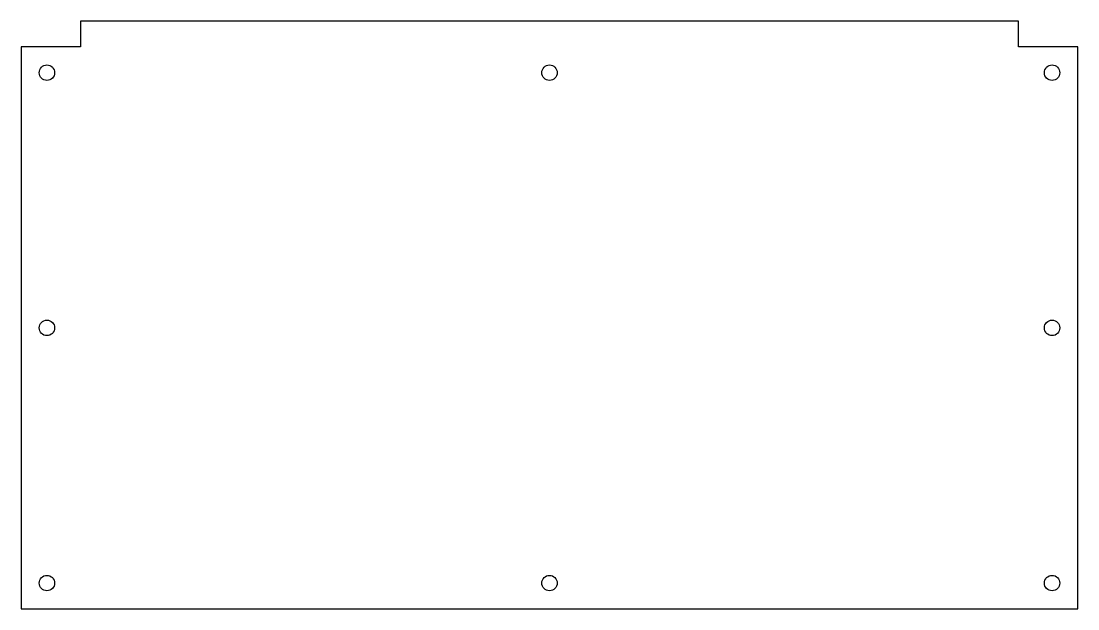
# Model space of a CAD drawing. Header units: millimetres. Extents: x -205 to 205, y -109 to 119.
import ezdxf

# ---------------------------------------------------------------- set-up
doc = ezdxf.new("R2010")
doc.units = ezdxf.units.MM

msp = doc.modelspace()

# ---------------------------------------------------------------- linework, layer by layer
at = {"color": 7, "linetype": 'Continuous', "lineweight": 25}
for p, q in [((-182, 119), (-182, 109)), ((182, 119), (-182, 119)), ((182, 109), (182, 119)), ((-205, 109), (-205, -109)), ((-182, 109), (-205, 109)), ((205, 109), (182, 109)), ((205, -109), (205, 109)), ((-205, -109), (205, -109))]:
    msp.add_line(p, q, dxfattribs=at)
for centre in [(-195, 99), (0, 99), (195, 99), (-195, 0), (195, 0), (-195, -99), (0, -99), (195, -99)]:
    msp.add_circle(centre, 3, dxfattribs=at)

doc.saveas('drawing.dxf')
